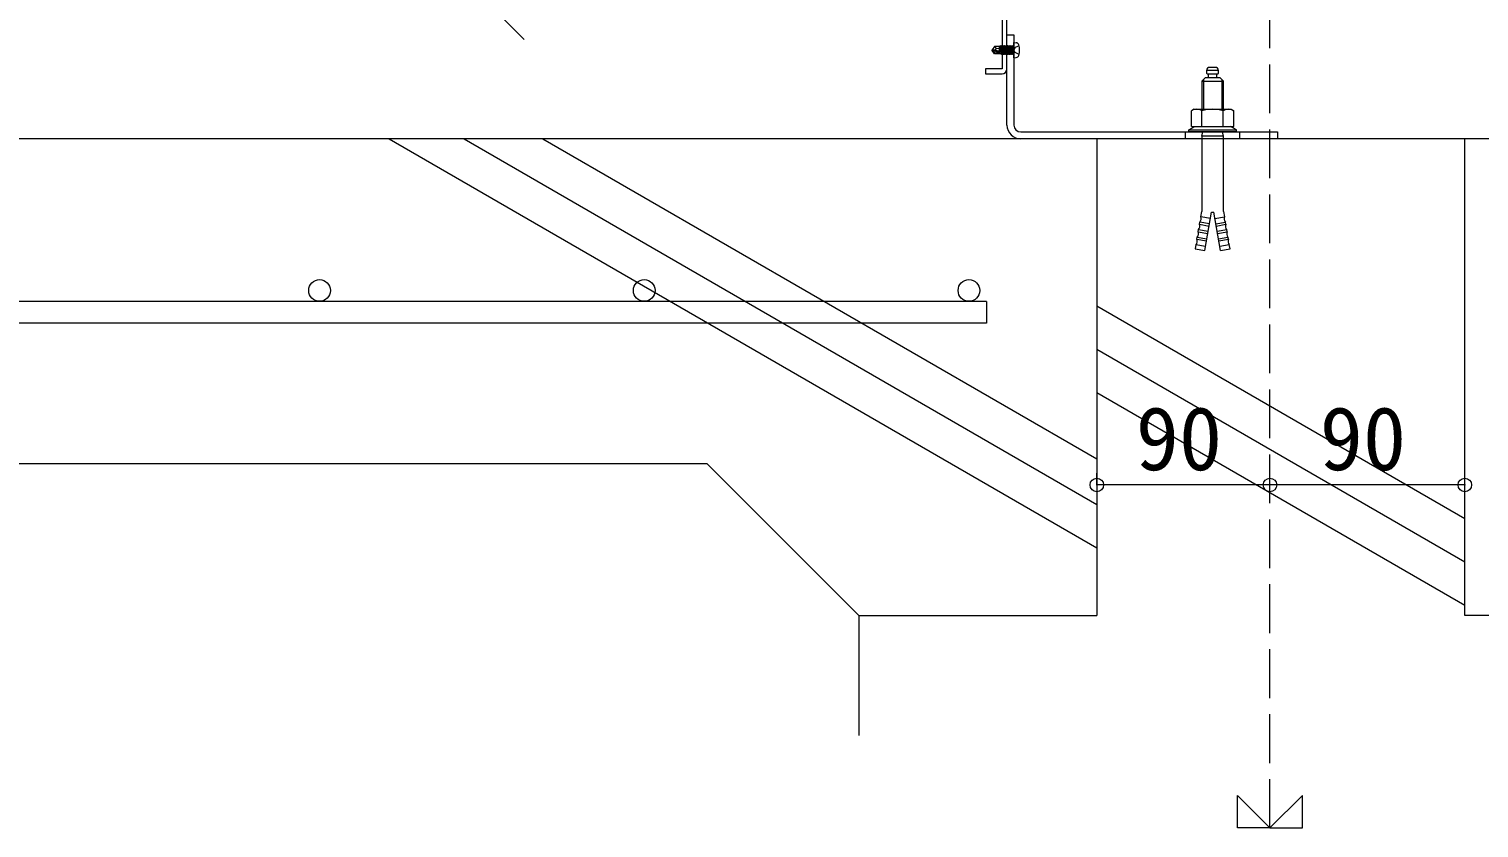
# Model space of a CAD drawing. Units: millimetres at full size, sheet at 1:50. Extents: x -17704 to 55037, y -1981 to 18549.
# Drawn here: x 1402 to 4081, y -156 to 1319 of the extents above; entities that cross this region are included whole.
import ezdxf
from ezdxf.enums import TextEntityAlignment as Align

# ---------------------------------------------------------------- set-up
doc = ezdxf.new("R2010")
doc.units = ezdxf.units.MM
doc.header["$LTSCALE"] = 50
doc.header["$PDMODE"] = 32
doc.header["$PDSIZE"] = 25
doc.linetypes.add('USER1', pattern=[2.4, 1.8, -0.6])
doc.layers.add('F-0', color=7, linetype='Continuous', lineweight=18)
doc.styles.add('ＭＳ ゴシック', font='')
doc.styles.get('ＭＳ ゴシック').set_extended_font_data('MS Gothic')

msp = doc.modelspace()

# ---------------------------------------------------------------- linework, layer by layer
at = {"layer": 'F-0', "color": 4, "linetype": 'USER1'}
for p, q in [((3695.12, -156.48), (3695.12, 2051.63)), ((3635.12, -156.48), (3635.12, -96.48)), ((3695.12, -156.48), (3635.12, -156.48))]:
    msp.add_line(p, q, dxfattribs=at)
at = {"layer": 'F-0'}
for p, q in [((2316.72, 1300.05), (2043.68, 1575.28)), ((3209.12, 1245.33), (3209.12, 1380.93)), ((3185.97, 1286.73), (3181.92, 1280.73)), ((3195.12, 1286.73), (3185.97, 1286.73)), ((3189.52, 1282.93), (3186.27, 1286.73)), ((3195.12, 1278), (3195.12, 1286.73)), ((3195.15, 1286.53), (3195.5, 1286.53)), ((3196.37, 1288.04), (3195.5, 1286.53)), ((3197.52, 1277.29), (3195.5, 1286.53)), ((3197.07, 1288.04), (3196.37, 1288.04)), ((3196.37, 1288.04), (3198.32, 1277.06)), ((3197.07, 1288.04), (3197.95, 1286.53)), ((3199.05, 1276.84), (3197.07, 1288.04)), ((3197.95, 1286.53), (3198.3, 1286.53)), ((3197.95, 1286.53), (3200.75, 1273.73)), ((3199.17, 1288.04), (3198.3, 1286.53)), ((3201.1, 1273.73), (3198.3, 1286.53)), ((3199.87, 1288.04), (3199.17, 1288.04)), ((3199.17, 1288.04), (3201.97, 1272.21)), ((3199.87, 1288.04), (3200.75, 1286.53)), ((3202.67, 1272.21), (3199.87, 1288.04)), ((3200.75, 1286.53), (3201.1, 1286.53)), ((3200.75, 1286.53), (3203.55, 1273.73)), ((3201.97, 1288.04), (3201.1, 1286.53)), ((3203.9, 1273.73), (3201.1, 1286.53)), ((3202.67, 1288.04), (3201.97, 1288.04)), ((3201.97, 1288.04), (3204.77, 1272.21)), ((3202.67, 1288.04), (3203.55, 1286.53)), ((3205.47, 1272.21), (3202.67, 1288.04)), ((3203.55, 1286.53), (3203.9, 1286.53)), ((3203.55, 1286.53), (3206.35, 1273.73)), ((3204.77, 1288.04), (3203.9, 1286.53)), ((3206.7, 1273.73), (3203.9, 1286.53)), ((3205.47, 1288.04), (3204.77, 1288.04)), ((3204.77, 1288.04), (3207.57, 1272.21)), ((3205.47, 1288.04), (3206.35, 1286.53)), ((3208.27, 1272.21), (3205.47, 1288.04)), ((3206.35, 1286.53), (3206.7, 1286.53)), ((3206.35, 1286.53), (3209.15, 1273.73)), ((3207.57, 1288.04), (3206.7, 1286.53)), ((3209.5, 1273.73), (3206.7, 1286.53)), ((3208.27, 1288.04), (3207.57, 1288.04)), ((3207.57, 1288.04), (3210.37, 1272.21)), ((3208.27, 1288.04), (3209.15, 1286.53)), ((3211.07, 1272.21), (3208.27, 1288.04)), ((3209.15, 1286.53), (3209.5, 1286.53)), ((3209.15, 1286.53), (3211.95, 1273.73)), ((3210.37, 1288.04), (3209.5, 1286.53)), ((3211.95, 1286.53), (3212.3, 1286.53)), ((3213.17, 1288.04), (3212.3, 1286.53)), ((3215.1, 1273.73), (3212.3, 1286.53)), ((3213.17, 1288.04), (3215.97, 1272.21)), ((3213.87, 1288.04), (3213.17, 1288.04)), ((3214.75, 1286.53), (3217.55, 1273.73)), ((3214.75, 1286.53), (3215.1, 1286.53)), ((3215.97, 1288.04), (3215.1, 1286.53)), ((3217.9, 1273.73), (3215.1, 1286.53)), ((3215.97, 1288.04), (3218.77, 1272.21)), ((3217.55, 1286.53), (3217.9, 1286.53)), ((3218.77, 1288.04), (3217.9, 1286.53)), ((3219.12, 1280.93), (3217.9, 1286.53)), ((3219.12, 1272.21), (3219.12, 1288.04)), ((3219.92, 1287.05), (3219.12, 1287.05)), ((3221.92, 1308.13), (3221.92, 1141.73)), ((3221.92, 1294.13), (3226.4, 1293.74)), ((3221.92, 1266.13), (3221.92, 1294.13)), ((3187.95, 1280.13), (3181.92, 1280.73)), ((3181.92, 1279.53), (3181.92, 1280.73)), ((3187.95, 1280.13), (3181.92, 1280.13)), ((3185.97, 1273.53), (3181.92, 1279.53)), ((3183.37, 1279.53), (3181.92, 1279.53)), ((3186.74, 1274.73), (3183.37, 1279.53)), ((3187.95, 1280.13), (3199.55, 1276.69)), ((3195.12, 1273.53), (3195.12, 1274.73)), ((3195.12, 1273.73), (3198.3, 1273.73)), ((3198.73, 1274.73), (3199.17, 1272.21)), ((3199.87, 1272.21), (3199.17, 1272.21)), ((3199.87, 1272.21), (3199.42, 1274.73)), ((3199.87, 1272.21), (3200.75, 1273.73)), ((3200.75, 1273.73), (3201.1, 1273.73)), ((3201.97, 1272.21), (3201.1, 1273.73)), ((3202.67, 1272.21), (3201.97, 1272.21)), ((3202.67, 1272.21), (3203.55, 1273.73)), ((3203.55, 1273.73), (3203.9, 1273.73)), ((3204.77, 1272.21), (3203.9, 1273.73)), ((3205.47, 1272.21), (3204.77, 1272.21)), ((3205.47, 1272.21), (3206.35, 1273.73)), ((3206.35, 1273.73), (3206.7, 1273.73)), ((3207.57, 1272.21), (3206.7, 1273.73)), ((3208.27, 1272.21), (3207.57, 1272.21)), ((3208.27, 1272.21), (3209.15, 1273.73)), ((3209.15, 1273.73), (3209.5, 1273.73)), ((3210.37, 1272.21), (3209.5, 1273.73)), ((3211.07, 1272.21), (3210.37, 1272.21)), ((3211.07, 1272.21), (3211.95, 1273.73)), ((3211.95, 1273.73), (3212.3, 1273.73)), ((3213.87, 1272.21), (3214.75, 1273.73)), ((3214.75, 1273.73), (3215.1, 1273.73)), ((3215.97, 1272.21), (3215.1, 1273.73)), ((3216.67, 1272.21), (3215.97, 1272.21)), ((3216.67, 1272.21), (3217.55, 1273.73)), ((3217.55, 1273.73), (3217.9, 1273.73)), ((3218.77, 1272.21), (3217.9, 1273.73)), ((3219.12, 1272.21), (3218.77, 1272.21)), ((3219.92, 1273.21), (3219.12, 1273.21)), ((3221.92, 1266.13), (3226.4, 1266.52)), ((3578.12, 1242.34), (3578.12, 1237.54)), ((3600.12, 1242.34), (3578.12, 1242.34)), ((3579.32, 1236.34), (3598.92, 1236.34)), ((3581.12, 1236.34), (3581.12, 1228.93)), ((3594.12, 1248.34), (3584.12, 1248.34)), ((3597.12, 1228.93), (3597.12, 1236.34)), ((3600.12, 1237.54), (3600.12, 1242.34)), ((3569.12, 1222.93), (3575.12, 1228.93)), ((3569.12, 1222.93), (3569.12, 1170.95)), ((3569.12, 1222.93), (3609.12, 1222.93)), ((3572.36, 1226.17), (3572.36, 1170.95)), ((3603.12, 1228.93), (3575.12, 1228.93)), ((3609.12, 1222.93), (3603.12, 1228.93)), ((3605.88, 1226.17), (3605.88, 1170.95)), ((3609.12, 1170.95), (3609.12, 1222.93)), ((3555.12, 1170.95), (3549.86, 1167.91)), ((3549.86, 1138.95), (3549.86, 1167.91)), ((3555.12, 1170.95), (3623.12, 1170.95)), ((3569.49, 1138.95), (3569.49, 1167.91)), ((3608.75, 1138.95), (3608.75, 1167.91)), ((3623.12, 1170.95), (3628.38, 1167.91)), ((3628.38, 1138.95), (3628.38, 1167.91)), ((3545.12, 1132.7), (3633.12, 1132.7)), ((3633.12, 1128.93), (3545.12, 1128.93)), ((3549.86, 1138.95), (3628.38, 1138.95)), ((3569.12, 1120.93), (3571.12, 1128.93)), ((3609.12, 1120.93), (3607.12, 1128.93)), ((3633.12, 1132.7), (3622.23, 1138.99)), ((3633.12, 1128.93), (3633.12, 1132.7)), ((3569.12, 1120.93), (3569.12, 982.03)), ((3609.12, 1120.93), (3569.12, 1120.93)), ((3609.12, 982.03), (3609.12, 1120.93)), ((3567.31, 972.24), (3569.12, 982.03)), ((3585.04, 969.11), (3567.31, 972.24)), ((3574.62, 910.02), (3587.12, 980.93)), ((3587.12, 980.93), (3591.12, 980.93)), ((3603.62, 910.02), (3591.12, 980.93)), ((3593.21, 969.11), (3610.93, 972.24)), ((3609.12, 982.03), (3610.85, 972.22)), ((3562.45, 944.66), (3563.14, 948.6)), ((3562.45, 944.66), (3580.18, 941.54)), ((3563.14, 948.6), (3580.87, 945.48)), ((3564.88, 958.45), (3565.57, 962.39)), ((3564.88, 958.45), (3582.61, 955.32)), ((3583.3, 959.26), (3565.57, 962.39)), ((3594.94, 959.26), (3612.67, 962.39)), ((3595.64, 955.32), (3613.36, 958.45)), ((3597.37, 945.48), (3615.1, 948.6)), ((3598.07, 941.54), (3615.79, 944.66)), ((3613.36, 958.45), (3612.67, 962.39)), ((3615.79, 944.66), (3615.1, 948.6)), ((3558.28, 921.03), (3556.89, 913.15)), ((3556.89, 913.15), (3574.62, 910.02)), ((3558.28, 921.03), (3576.01, 917.9)), ((3560.02, 930.87), (3560.71, 934.81)), ((3560.02, 930.87), (3577.74, 927.75)), ((3560.71, 934.81), (3578.44, 931.69)), ((3599.8, 931.69), (3617.53, 934.81)), ((3600.5, 927.75), (3618.22, 930.87)), ((3602.23, 917.9), (3619.96, 921.03)), ((3603.62, 910.02), (3621.35, 913.15)), ((3618.22, 930.87), (3617.53, 934.81)), ((3621.35, 913.15), (3619.96, 921.03)), ((3171.52, 816.13), (-296.65, 816.13)), ((3171.52, 816.13), (3171.52, 776.13)), ((3171.52, 776.13), (-296.65, 776.13)), ((3375.12, 477.15), (3375.12, 498.95)), ((3695.12, 477.15), (3695.12, 498.95)), ((4055.12, 477.15), (4055.12, 498.95)), ((3695.12, 477.15), (3375.12, 477.15)), ((4055.12, 477.15), (3695.12, 477.15))]:
    msp.add_line(p, q, dxfattribs=at)
at = {"layer": 'F-0', "color": 4}
for p, q in [((2067.43, 1116.13), (3375.12, 361.13)), ((2205.99, 1116.13), (3375.12, 441.13)), ((2351.48, 1116.13), (3375.12, 525.13)), ((3375.12, 807.76), (4055.12, 415.17)), ((3375.12, 727.76), (4055.12, 335.17)), ((3375.12, 647.76), (4055.12, 255.17))]:
    msp.add_line(p, q, dxfattribs=at)
at = {"layer": 'F-0', "color": 3}
for p, q in [((3375.12, 1116.13), (3375.12, 236.13)), ((6787.21, 1116.13), (4055.12, 1116.13)), ((2655.12, 516.13), (-296.65, 516.13)), ((2935.12, 236.13), (2655.12, 516.13)), ((2935.12, 236.13), (3375.12, 236.13)), ((2935.12, 236.13), (2935.12, 14.53))]:
    msp.add_line(p, q, dxfattribs=at)
at = {"layer": 'F-0'}
for points in [[(2875.12, 1339.33), (2844.32, 1339.33), (2844.32, 1380.93), (3199.92, 1380.93), (3199.92, 1245.33), (3169.12, 1245.33), (3169.12, 1236.13), (3199.92, 1236.13)], [(3209.12, 1141.73), (3209.12, 1308.13), (3221.92, 1308.13)], [(3213.87, 1272.21), (3213.17, 1272.21), (3212.3, 1273.73), (3209.5, 1286.53)], [(3213.87, 1272.21), (3211.07, 1288.04), (3210.37, 1288.04), (3213.17, 1272.21)], [(3211.07, 1288.04), (3211.95, 1286.53), (3214.75, 1273.73)], [(3216.67, 1272.21), (3213.87, 1288.04), (3214.75, 1286.53)], [(3219.12, 1274.19), (3216.67, 1288.04), (3215.97, 1288.04)], [(3216.67, 1288.04), (3217.55, 1286.53), (3219.12, 1279.33)], [(3219.12, 1288.04), (3218.77, 1288.04), (3219.12, 1286.07)], [(3231.38, 1288.33), (3224.11, 1284.71), (3221.68, 1280.13)], [(3183.37, 1279.53), (3199.33, 1274.73), (3186.74, 1274.73)], [(3195.12, 1273.53), (3185.97, 1273.53), (3186.74, 1274.73)], [(3187.52, 1280.13), (3189.52, 1282.93), (3195.12, 1283.49)], [(3199.17, 1272.21), (3198.3, 1273.73), (3198.08, 1274.73)], [(3231.38, 1271.93), (3224.11, 1275.55), (3221.68, 1280.13)], [(3234.72, 1128.93), (3709.12, 1128.93), (3709.12, 1116.13), (3234.72, 1116.13)], [(3545.12, 1128.93), (3545.12, 1132.7), (3556.01, 1138.99)]]:
    msp.add_lwpolyline(points, dxfattribs=at)
msp.add_lwpolyline([(3639.05, 1128.93), (3639.05, 1116.13), (3539.05, 1116.13), (3539.05, 1128.93)], close=True, dxfattribs=at)
at = {"layer": 'F-0', "color": 3}
for points in [[(4055.12, 1116.13), (-296.65, 1116.13), (895.12, 1116.13)], [(4495.12, 236.13), (4055.12, 236.13), (4055.12, 1116.13)]]:
    msp.add_lwpolyline(points, dxfattribs=at)
at = {"layer": 'F-0', "color": 4, "linetype": 'USER1'}
msp.add_lwpolyline([(3635.12, -96.48), (3695.12, -156.48), (3755.12, -156.48), (3755.12, -96.48), (3695.12, -156.48)], dxfattribs=at)
at = {"layer": 'F-0'}
for centre in [(1938.85, 836.21), (2538.85, 836.21), (3138.85, 836.21)]:
    msp.add_circle(centre, 20, dxfattribs=at)
for centre, radius, start, end in [((3219.92, 1289.05), 2, 270, 0), ((3225.95, 1288.56), 5.2, 15.88085, 85), ((3196.32, 1280.13), 36, 344.11915, 15.88085), ((3199.33, 1275.72), 0.993, 270, 77.19096), ((3219.92, 1271.21), 2, 0, 90), ((3225.95, 1271.7), 5.2, 275, 344.11915), ((3199.92, 1245.33), 9.2, 270, 0), ((3584.12, 1242.34), 6, 90, 180), ((3579.32, 1237.54), 1.2, 180, 270), ((3594.12, 1242.34), 6, 0, 90), ((3598.92, 1237.54), 1.2, 270, 0), ((3559.68, 1153.57), 17.38, 55.61575, 124.38425), ((3589.12, 1105.99), 64.96, 72.41205, 107.58795), ((3618.57, 1153.57), 17.38, 55.61575, 124.38425), ((3234.72, 1141.73), 25.6, 180, 270), ((3234.72, 1141.73), 12.8, 180, 270), ((3557.91, 968.82), 10, 320, 20), ((3620.33, 968.82), 10, 160, 220), ((3553.05, 941.24), 10, 320, 20), ((3555.48, 955.03), 10, 320, 20), ((3622.76, 955.03), 10, 160, 220), ((3625.19, 941.24), 10, 160, 220), ((3550.62, 927.45), 10, 320, 20), ((3627.62, 927.45), 10, 160, 220)]:
    msp.add_arc(centre, radius, start, end, dxfattribs=at)
for p in [(3375.12, 477.15), (3695.12, 477.15), (4055.12, 477.15)]:
    msp.add_point(p, dxfattribs=at)

# ---------------------------------------------------------------- texts
at = {"layer": 'F-0', "style": 'ＭＳ ゴシック'}
for p in [(3447.12, 469.15), (3787.12, 469.15)]:
    msp.add_text('90', height=117.3, dxfattribs=at).set_placement(p, align=Align.BOTTOM_LEFT)

doc.saveas('drawing.dxf')
